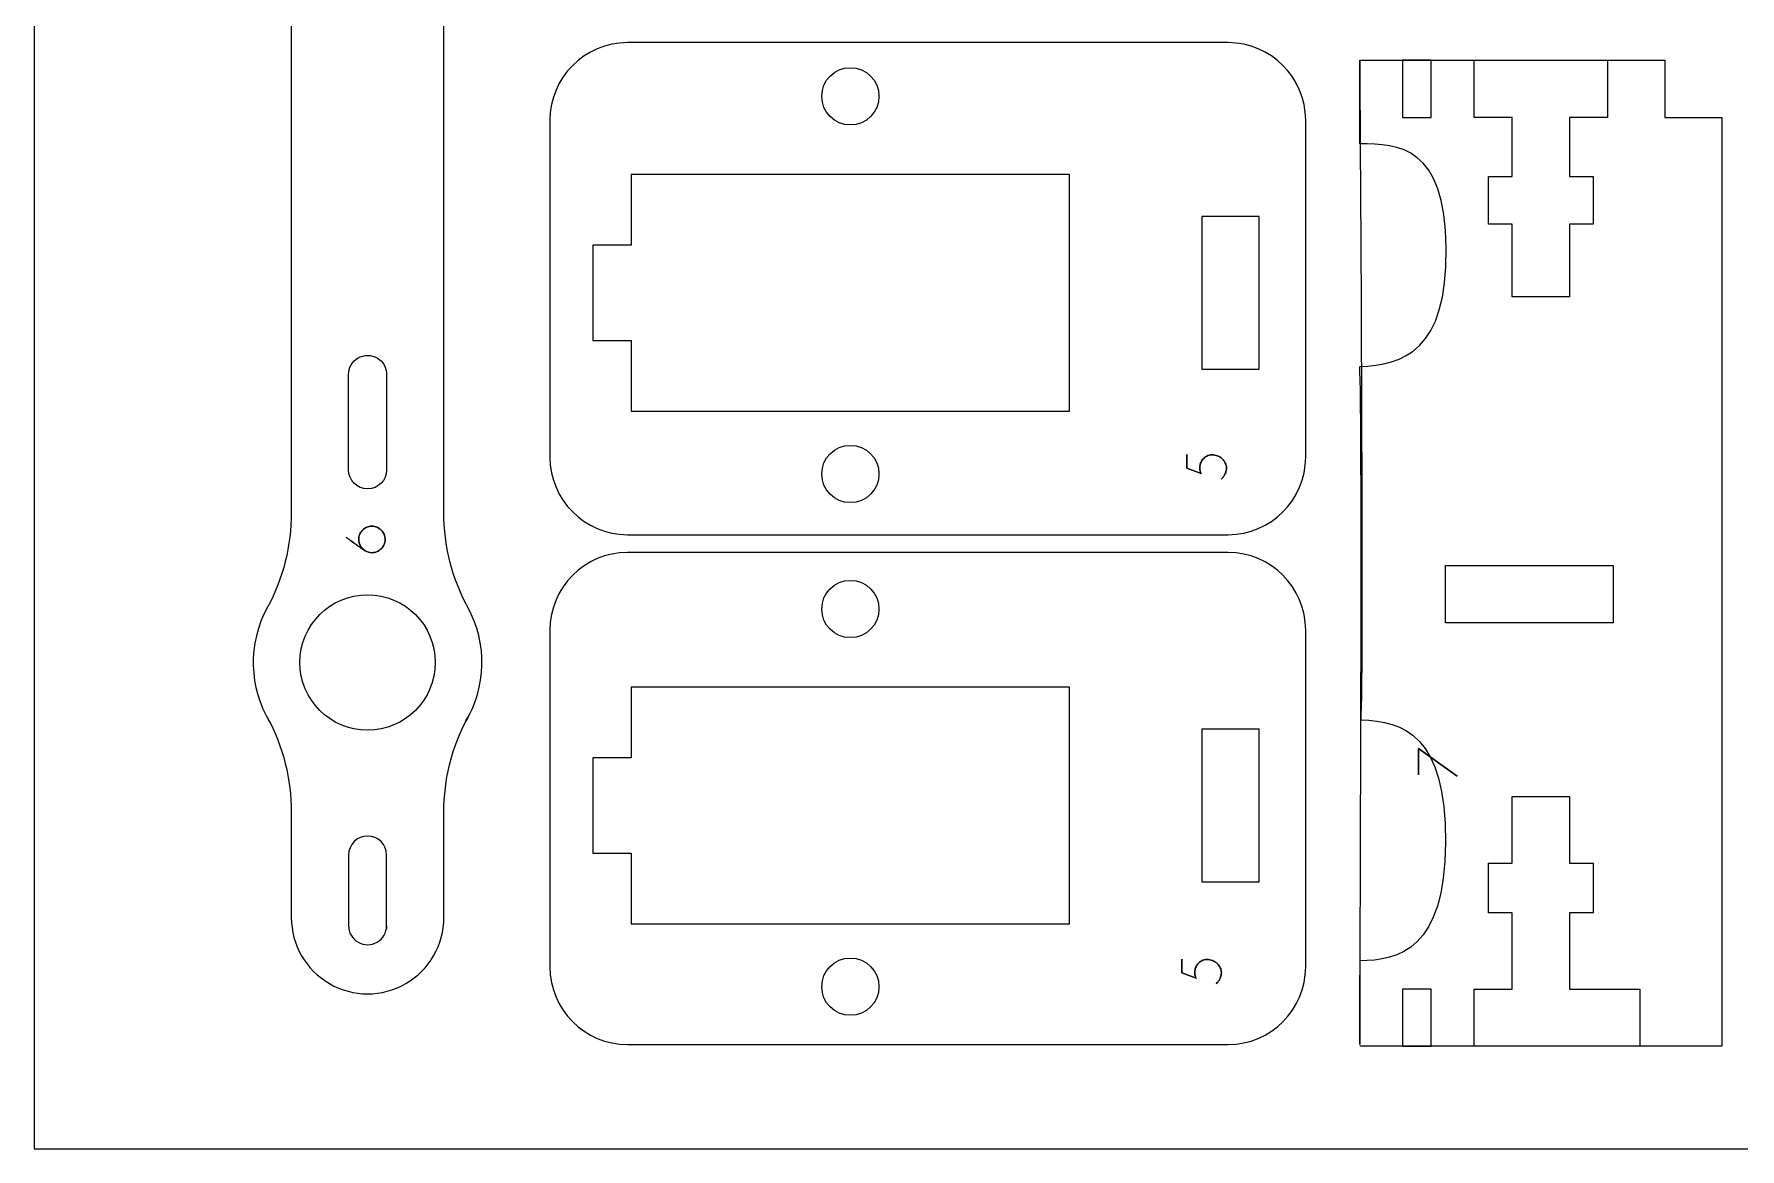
# Model space of a CAD drawing. Header units: centimetres. Extents: x -24 to 24.1, y -20.7 to 0.5.
# Drawn here: x -23.96 to -15.02, y -20.71 to -14.87 of the extents above; entities that cross this region are included whole.
import ezdxf

# ---------------------------------------------------------------- set-up
doc = ezdxf.new("R2010")
doc.units = ezdxf.units.CM
doc.header["$MEASUREMENT"] = 0
doc.layers.add('Layer 1', color=7, linetype='Continuous')

msp = doc.modelspace()

# ---------------------------------------------------------------- linework, layer by layer
at = {"layer": 'Layer 1', "color": 250, "lineweight": 9}
msp.add_lwpolyline([(-23.96322, -20.71493), (6.03678, -20.71493), (6.03678, -0.71493), (-23.96322, -0.71493), (-23.96322, -20.71493)], close=True, dxfattribs=at)
for points, knots in [([(-22.73915, -18.45532), (-22.73915, -18.45532), (-22.72627, -18.47762), (-22.72627, -18.47762), (-22.72627, -18.47762), (-22.83614, -18.29766), (-22.84595, -18.06739), (-22.73915, -17.87437), (-22.73915, -17.87437), (-22.65716, -17.72619), (-22.61415, -17.5496), (-22.61415, -17.38025), (-22.61415, -17.38025), (-22.61415, -17.38025), (-22.61415, -14.64493), (-22.61415, -14.64493), (-22.61415, -14.64493), (-22.61415, -14.50202), (-22.53791, -14.36997), (-22.41415, -14.29851), (-22.41415, -14.29851), (-22.29039, -14.22706), (-22.13791, -14.22706), (-22.01415, -14.29851), (-22.01415, -14.29851), (-21.89039, -14.36997), (-21.81415, -14.50202), (-21.81415, -14.64493), (-21.81415, -14.64493), (-21.81415, -14.64493), (-21.81415, -17.38025), (-21.81415, -17.38025), (-21.81415, -17.38025), (-21.81415, -17.5496), (-21.77114, -17.72619), (-21.68915, -17.87437), (-21.68915, -17.87437), (-21.58285, -18.06651), (-21.59207, -18.29553), (-21.70051, -18.47512), (-21.70051, -18.47512), (-21.70051, -18.47512), (-21.68915, -18.45532), (-21.68915, -18.45532), (-21.68915, -18.45532), (-21.77114, -18.6035), (-21.81415, -18.78009), (-21.81415, -18.94944), (-21.81415, -18.94944), (-21.81415, -18.94944), (-21.81415, -19.50218), (-21.81415, -19.50218), (-21.81415, -19.50218), (-21.81415, -19.64509), (-21.89039, -19.77714), (-22.01415, -19.8486), (-22.01415, -19.8486), (-22.13791, -19.92005), (-22.29039, -19.92005), (-22.41415, -19.8486), (-22.41415, -19.8486), (-22.53791, -19.77714), (-22.61415, -19.64509), (-22.61415, -19.50218), (-22.61415, -19.50218), (-22.61415, -19.50218), (-22.61415, -18.94944), (-22.61415, -18.94944), (-22.61415, -18.94944), (-22.61415, -18.78009), (-22.65716, -18.6035), (-22.73915, -18.45532)], [0, 0, 0, 0, 0.0526316, 0.0526316, 0.0526316, 0.0526316, 0.1052632, 0.1052632, 0.1052632, 0.1052632, 0.1578947, 0.1578947, 0.1578947, 0.1578947, 0.2105263, 0.2105263, 0.2105263, 0.2105263, 0.2631579, 0.2631579, 0.2631579, 0.2631579, 0.3157895, 0.3157895, 0.3157895, 0.3157895, 0.3684211, 0.3684211, 0.3684211, 0.3684211, 0.4210526, 0.4210526, 0.4210526, 0.4210526, 0.4736842, 0.4736842, 0.4736842, 0.4736842, 0.5263158, 0.5263158, 0.5263158, 0.5263158, 0.5789474, 0.5789474, 0.5789474, 0.5789474, 0.6315789, 0.6315789, 0.6315789, 0.6315789, 0.6842105, 0.6842105, 0.6842105, 0.6842105, 0.7368421, 0.7368421, 0.7368421, 0.7368421, 0.7894737, 0.7894737, 0.7894737, 0.7894737, 0.8421053, 0.8421053, 0.8421053, 0.8421053, 0.8947368, 0.8947368, 0.8947368, 0.8947368, 1, 1, 1, 1]), ([(-20.85126, -14.91511), (-20.85126, -14.91511), (-17.70075, -14.91511), (-17.70075, -14.91511), (-17.70075, -14.91511), (-17.47704, -14.91511), (-17.294, -15.09814), (-17.294, -15.32185), (-17.294, -15.32185), (-17.294, -15.32185), (-17.294, -17.0882), (-17.294, -17.0882), (-17.294, -17.0882), (-17.294, -17.31191), (-17.47704, -17.49494), (-17.70075, -17.49494), (-17.70075, -17.49494), (-17.70075, -17.49494), (-20.85126, -17.49494), (-20.85126, -17.49494), (-20.85126, -17.49494), (-21.07497, -17.49494), (-21.258, -17.31191), (-21.258, -17.0882), (-21.258, -17.0882), (-21.258, -17.0882), (-21.258, -15.32185), (-21.258, -15.32185), (-21.258, -15.32185), (-21.258, -15.09814), (-21.07497, -14.91511), (-20.85126, -14.91511)], [0, 0, 0, 0, 0.1111111, 0.1111111, 0.1111111, 0.1111111, 0.2222222, 0.2222222, 0.2222222, 0.2222222, 0.3333333, 0.3333333, 0.3333333, 0.3333333, 0.4444444, 0.4444444, 0.4444444, 0.4444444, 0.5555556, 0.5555556, 0.5555556, 0.5555556, 0.6666667, 0.6666667, 0.6666667, 0.6666667, 0.7777778, 0.7777778, 0.7777778, 0.7777778, 1, 1, 1, 1]), ([(-17.01052, -15.00715), (-17.01052, -15.00715), (-16.98877, -18.2871), (-17.0053, -18.46552), (-17.0053, -18.46552), (-16.78061, -18.47196), (-16.55794, -18.54645), (-16.56091, -19.10838), (-16.56091, -19.10838), (-16.56388, -19.67031), (-16.8045, -19.72646), (-17.01052, -19.72916), (-17.01052, -19.72916), (-17.01052, -19.72916), (-17.01052, -20.16715), (-17.01052, -20.16715), (-17.01052, -20.16715), (-17.01052, -20.16715), (-16.99399, -16.79131), (-17.01052, -16.61289), (-17.01052, -16.61289), (-16.78583, -16.60645), (-16.55037, -16.53237), (-16.55665, -15.99359), (-16.55665, -15.99359), (-16.56293, -15.45481), (-16.8045, -15.44784), (-17.01052, -15.44514), (-17.01052, -15.44514), (-17.01052, -15.44514), (-17.01052, -15.00715), (-17.01052, -15.00715), (-17.01052, -15.00715), (-17.01052, -15.00715), (-15.41053, -15.00715), (-15.41053, -15.00715), (-15.41053, -15.00715), (-15.41053, -15.00715), (-15.41053, -15.30715), (-15.41053, -15.30715), (-15.41053, -15.30715), (-15.41053, -15.30715), (-15.11052, -15.30715), (-15.11052, -15.30715), (-15.11052, -15.30715), (-15.11052, -15.30715), (-15.11052, -20.17715), (-15.11052, -20.17715), (-15.11052, -20.17715), (-15.11052, -20.17715), (-17.01052, -20.17715), (-17.01052, -20.17715)], [0, 0, 0, 0, 0.0714286, 0.0714286, 0.0714286, 0.0714286, 0.1428571, 0.1428571, 0.1428571, 0.1428571, 0.2142857, 0.2142857, 0.2142857, 0.2142857, 0.2857143, 0.2857143, 0.2857143, 0.2857143, 0.3571429, 0.3571429, 0.3571429, 0.3571429, 0.4285714, 0.4285714, 0.4285714, 0.4285714, 0.5, 0.5, 0.5, 0.5, 0.5714286, 0.5714286, 0.5714286, 0.5714286, 0.6428571, 0.6428571, 0.6428571, 0.6428571, 0.7142857, 0.7142857, 0.7142857, 0.7142857, 0.7857143, 0.7857143, 0.7857143, 0.7857143, 0.8571429, 0.8571429, 0.8571429, 0.8571429, 1, 1, 1, 1]), ([(-16.78583, -15.00715), (-16.78583, -15.00715), (-16.63583, -15.00715), (-16.63583, -15.00715), (-16.63583, -15.00715), (-16.63583, -15.00715), (-16.63583, -15.30715), (-16.63583, -15.30715), (-16.63583, -15.30715), (-16.63583, -15.30715), (-16.78583, -15.30715), (-16.78583, -15.30715), (-16.78583, -15.30715), (-16.78583, -15.30715), (-16.78583, -15.00715), (-16.78583, -15.00715)], [0, 0, 0, 0, 0.2, 0.2, 0.2, 0.2, 0.4, 0.4, 0.4, 0.4, 0.6, 0.6, 0.6, 0.6, 1, 1, 1, 1]), ([(-15.71052, -15.00715), (-15.71052, -15.00715), (-15.71052, -15.30715), (-15.71052, -15.30715), (-15.71052, -15.30715), (-15.71052, -15.30715), (-15.91052, -15.30715), (-15.91052, -15.30715), (-15.91052, -15.30715), (-15.91052, -15.30715), (-15.91052, -15.61715), (-15.91052, -15.61715), (-15.91052, -15.61715), (-15.91052, -15.61715), (-15.78552, -15.61715), (-15.78552, -15.61715), (-15.78552, -15.61715), (-15.78552, -15.61715), (-15.78552, -15.86715), (-15.78552, -15.86715), (-15.78552, -15.86715), (-15.78552, -15.86715), (-15.91052, -15.86715), (-15.91052, -15.86715), (-15.91052, -15.86715), (-15.91052, -15.86715), (-15.91052, -16.24715), (-15.91052, -16.24715), (-15.91052, -16.24715), (-15.91052, -16.24715), (-16.21052, -16.24715), (-16.21052, -16.24715), (-16.21052, -16.24715), (-16.21052, -16.24715), (-16.21052, -15.86715), (-16.21052, -15.86715), (-16.21052, -15.86715), (-16.21052, -15.86715), (-16.33552, -15.86715), (-16.33552, -15.86715), (-16.33552, -15.86715), (-16.33552, -15.86715), (-16.33552, -15.61715), (-16.33552, -15.61715), (-16.33552, -15.61715), (-16.33552, -15.61715), (-16.21052, -15.61715), (-16.21052, -15.61715), (-16.21052, -15.61715), (-16.21052, -15.61715), (-16.21052, -15.30715), (-16.21052, -15.30715), (-16.21052, -15.30715), (-16.21052, -15.30715), (-16.41052, -15.30715), (-16.41052, -15.30715), (-16.41052, -15.30715), (-16.41052, -15.30715), (-16.41052, -15.00715), (-16.41052, -15.00715)], [0, 0, 0, 0, 0.0625, 0.0625, 0.0625, 0.0625, 0.125, 0.125, 0.125, 0.125, 0.1875, 0.1875, 0.1875, 0.1875, 0.25, 0.25, 0.25, 0.25, 0.3125, 0.3125, 0.3125, 0.3125, 0.375, 0.375, 0.375, 0.375, 0.4375, 0.4375, 0.4375, 0.4375, 0.5, 0.5, 0.5, 0.5, 0.5625, 0.5625, 0.5625, 0.5625, 0.625, 0.625, 0.625, 0.625, 0.6875, 0.6875, 0.6875, 0.6875, 0.75, 0.75, 0.75, 0.75, 0.8125, 0.8125, 0.8125, 0.8125, 0.875, 0.875, 0.875, 0.875, 1, 1, 1, 1]), ([(-19.83212, -15.19666), (-19.83212, -15.27951), (-19.76497, -15.34666), (-19.68213, -15.34666), (-19.68213, -15.34666), (-19.59928, -15.34667), (-19.53213, -15.27951), (-19.53213, -15.19667), (-19.53213, -15.19667), (-19.53212, -15.11382), (-19.59928, -15.04667), (-19.68212, -15.04666), (-19.68212, -15.04666), (-19.76497, -15.04666), (-19.83212, -15.11382), (-19.83212, -15.19666)], [0, 0, 0, 0, 0.2, 0.2, 0.2, 0.2, 0.4, 0.4, 0.4, 0.4, 0.6, 0.6, 0.6, 0.6, 1, 1, 1, 1]), ([(-20.83212, -15.60665), (-20.83212, -15.60665), (-18.53212, -15.60665), (-18.53212, -15.60665), (-18.53212, -15.60665), (-18.53212, -15.60665), (-18.53212, -16.84665), (-18.53212, -16.84665), (-18.53212, -16.84665), (-18.53212, -16.84665), (-20.83212, -16.84665), (-20.83212, -16.84665), (-20.83212, -16.84665), (-20.83212, -16.84665), (-20.83212, -16.47666), (-20.83212, -16.47666), (-20.83212, -16.47666), (-20.83212, -16.47666), (-21.03213, -16.47666), (-21.03213, -16.47666), (-21.03213, -16.47666), (-21.03213, -16.47666), (-21.03213, -15.97666), (-21.03213, -15.97666), (-21.03213, -15.97666), (-21.03213, -15.97666), (-20.83212, -15.97666), (-20.83212, -15.97666), (-20.83212, -15.97666), (-20.83212, -15.97666), (-20.83212, -15.60665), (-20.83212, -15.60665)], [0, 0, 0, 0, 0.1111111, 0.1111111, 0.1111111, 0.1111111, 0.2222222, 0.2222222, 0.2222222, 0.2222222, 0.3333333, 0.3333333, 0.3333333, 0.3333333, 0.4444444, 0.4444444, 0.4444444, 0.4444444, 0.5555556, 0.5555556, 0.5555556, 0.5555556, 0.6666667, 0.6666667, 0.6666667, 0.6666667, 0.7777778, 0.7777778, 0.7777778, 0.7777778, 1, 1, 1, 1]), ([(-17.83857, -15.82666), (-17.83857, -15.82666), (-17.53856, -15.82666), (-17.53856, -15.82666), (-17.53856, -15.82666), (-17.53856, -15.82666), (-17.53856, -16.62666), (-17.53856, -16.62666), (-17.53856, -16.62666), (-17.53856, -16.62666), (-17.83857, -16.62666), (-17.83857, -16.62666), (-17.83857, -16.62666), (-17.83857, -16.62666), (-17.83857, -15.82666), (-17.83857, -15.82666)], [0, 0, 0, 0, 0.2, 0.2, 0.2, 0.2, 0.4, 0.4, 0.4, 0.4, 0.6, 0.6, 0.6, 0.6, 1, 1, 1, 1]), ([(-22.11415, -17.15485), (-22.11415, -17.15485), (-22.11415, -16.65485), (-22.11415, -16.65485), (-22.11415, -16.65485), (-22.11415, -16.61912), (-22.13321, -16.58611), (-22.16415, -16.56824), (-22.16415, -16.56824), (-22.19509, -16.55038), (-22.23321, -16.55038), (-22.26415, -16.56824), (-22.26415, -16.56824), (-22.29509, -16.58611), (-22.31415, -16.61912), (-22.31415, -16.65485), (-22.31415, -16.65485), (-22.31415, -16.65485), (-22.31415, -17.15485), (-22.31415, -17.15485), (-22.31415, -17.15485), (-22.31415, -17.21007), (-22.26938, -17.25484), (-22.21415, -17.25484), (-22.21415, -17.25484), (-22.15892, -17.25485), (-22.11415, -17.21007), (-22.11415, -17.15485)], [0, 0, 0, 0, 0.125, 0.125, 0.125, 0.125, 0.25, 0.25, 0.25, 0.25, 0.375, 0.375, 0.375, 0.375, 0.5, 0.5, 0.5, 0.5, 0.625, 0.625, 0.625, 0.625, 0.75, 0.75, 0.75, 0.75, 1, 1, 1, 1]), ([(-19.83212, -17.17665), (-19.83212, -17.25951), (-19.76497, -17.32666), (-19.68213, -17.32666), (-19.68213, -17.32666), (-19.59928, -17.32666), (-19.53213, -17.25951), (-19.53213, -17.17667), (-19.53213, -17.17667), (-19.53212, -17.09382), (-19.59928, -17.02667), (-19.68212, -17.02666), (-19.68212, -17.02666), (-19.76497, -17.02666), (-19.83212, -17.09382), (-19.83212, -17.17665)], [0, 0, 0, 0, 0.2, 0.2, 0.2, 0.2, 0.4, 0.4, 0.4, 0.4, 0.6, 0.6, 0.6, 0.6, 1, 1, 1, 1]), ([(-17.7373, -17.20391), (-17.73598, -17.20278), (-17.73387, -17.20071), (-17.73094, -17.1977), (-17.73094, -17.1977), (-17.72803, -17.19469), (-17.72502, -17.19079), (-17.72192, -17.18599), (-17.72192, -17.18599), (-17.71881, -17.18119), (-17.71604, -17.17541), (-17.71358, -17.16863), (-17.71358, -17.16863), (-17.71114, -17.16186), (-17.70983, -17.15396), (-17.70964, -17.14493), (-17.70964, -17.14493), (-17.70964, -17.1359), (-17.71161, -17.12729), (-17.71557, -17.1191), (-17.71557, -17.1191), (-17.71952, -17.11092), (-17.72498, -17.10363), (-17.73193, -17.09723), (-17.73193, -17.09723), (-17.7389, -17.09084), (-17.74699, -17.08576), (-17.75621, -17.08199), (-17.75621, -17.08199), (-17.76543, -17.07823), (-17.77521, -17.07635), (-17.78556, -17.07635), (-17.78556, -17.07635), (-17.79591, -17.07635), (-17.80503, -17.07856), (-17.81293, -17.08298), (-17.81293, -17.08298), (-17.82084, -17.0874), (-17.82746, -17.09281), (-17.83283, -17.09921), (-17.83283, -17.09921), (-17.83819, -17.1056), (-17.84219, -17.11238), (-17.84482, -17.11953), (-17.84482, -17.11953), (-17.84745, -17.12668), (-17.84878, -17.13298), (-17.84878, -17.13844), (-17.84878, -17.13844), (-17.84934, -17.14182), (-17.84944, -17.1454), (-17.84906, -17.14916), (-17.84906, -17.14916), (-17.84867, -17.15236), (-17.84801, -17.15612), (-17.84707, -17.16045), (-17.84707, -17.16045), (-17.84614, -17.16478), (-17.84463, -17.1692), (-17.84257, -17.17371), (-17.84257, -17.17371), (-17.84257, -17.17371), (-17.91764, -17.14549), (-17.91764, -17.14549), (-17.91764, -17.14549), (-17.91764, -17.14549), (-17.91764, -17.07437), (-17.91764, -17.07437), (-17.91764, -17.07437), (-17.91764, -17.07437), (-17.91764, -17.14549), (-17.91764, -17.14549), (-17.91764, -17.14549), (-17.91764, -17.14549), (-17.84257, -17.17371), (-17.84257, -17.17371), (-17.84257, -17.17371), (-17.84463, -17.1692), (-17.84614, -17.16478), (-17.84707, -17.16045), (-17.84707, -17.16045), (-17.84801, -17.15612), (-17.84867, -17.15236), (-17.84906, -17.14916), (-17.84906, -17.14916), (-17.84944, -17.1454), (-17.84934, -17.14182), (-17.84878, -17.13844), (-17.84878, -17.13844), (-17.84878, -17.13298), (-17.84745, -17.12668), (-17.84482, -17.11953), (-17.84482, -17.11953), (-17.84219, -17.11238), (-17.83819, -17.1056), (-17.83283, -17.09921), (-17.83283, -17.09921), (-17.82746, -17.09281), (-17.82084, -17.0874), (-17.81293, -17.08298), (-17.81293, -17.08298), (-17.80503, -17.07856), (-17.79591, -17.07635), (-17.78556, -17.07635), (-17.78556, -17.07635), (-17.77521, -17.07635), (-17.76543, -17.07823), (-17.75621, -17.08199), (-17.75621, -17.08199), (-17.74699, -17.08576), (-17.7389, -17.09084), (-17.73193, -17.09723), (-17.73193, -17.09723), (-17.72498, -17.10363), (-17.71952, -17.11092), (-17.71557, -17.1191), (-17.71557, -17.1191), (-17.71161, -17.12729), (-17.70964, -17.1359), (-17.70964, -17.14493), (-17.70964, -17.14493), (-17.70983, -17.15396), (-17.71114, -17.16186), (-17.71358, -17.16863), (-17.71358, -17.16863), (-17.71604, -17.17541), (-17.71881, -17.18119), (-17.72192, -17.18599), (-17.72192, -17.18599), (-17.72502, -17.19079), (-17.72803, -17.19469), (-17.73094, -17.1977), (-17.73094, -17.1977), (-17.73387, -17.20071), (-17.73598, -17.20278), (-17.7373, -17.20391)], [0, 0, 0, 0, 0.0285714, 0.0285714, 0.0285714, 0.0285714, 0.0571429, 0.0571429, 0.0571429, 0.0571429, 0.0857143, 0.0857143, 0.0857143, 0.0857143, 0.1142857, 0.1142857, 0.1142857, 0.1142857, 0.1428571, 0.1428571, 0.1428571, 0.1428571, 0.1714286, 0.1714286, 0.1714286, 0.1714286, 0.2, 0.2, 0.2, 0.2, 0.2285714, 0.2285714, 0.2285714, 0.2285714, 0.2571429, 0.2571429, 0.2571429, 0.2571429, 0.2857143, 0.2857143, 0.2857143, 0.2857143, 0.3142857, 0.3142857, 0.3142857, 0.3142857, 0.3428571, 0.3428571, 0.3428571, 0.3428571, 0.3714286, 0.3714286, 0.3714286, 0.3714286, 0.4, 0.4, 0.4, 0.4, 0.4285714, 0.4285714, 0.4285714, 0.4285714, 0.4571429, 0.4571429, 0.4571429, 0.4571429, 0.4857143, 0.4857143, 0.4857143, 0.4857143, 0.5142857, 0.5142857, 0.5142857, 0.5142857, 0.5428571, 0.5428571, 0.5428571, 0.5428571, 0.5714286, 0.5714286, 0.5714286, 0.5714286, 0.6, 0.6, 0.6, 0.6, 0.6285714, 0.6285714, 0.6285714, 0.6285714, 0.6571429, 0.6571429, 0.6571429, 0.6571429, 0.6857143, 0.6857143, 0.6857143, 0.6857143, 0.7142857, 0.7142857, 0.7142857, 0.7142857, 0.7428571, 0.7428571, 0.7428571, 0.7428571, 0.7714286, 0.7714286, 0.7714286, 0.7714286, 0.8, 0.8, 0.8, 0.8, 0.8285714, 0.8285714, 0.8285714, 0.8285714, 0.8571429, 0.8571429, 0.8571429, 0.8571429, 0.8857143, 0.8857143, 0.8857143, 0.8857143, 0.9142857, 0.9142857, 0.9142857, 0.9142857, 0.9428571, 0.9428571, 0.9428571, 0.9428571, 1, 1, 1, 1]), ([(-22.32632, -17.50941), (-22.30957, -17.52145), (-22.29433, -17.53237), (-22.2806, -17.54215), (-22.2806, -17.54215), (-22.27477, -17.54629), (-22.26893, -17.55043), (-22.2631, -17.55457), (-22.2631, -17.55457), (-22.25727, -17.55871), (-22.25191, -17.56252), (-22.24701, -17.566), (-22.24701, -17.566), (-22.24212, -17.56948), (-22.23794, -17.57244), (-22.23445, -17.57489), (-22.23445, -17.57489), (-22.23097, -17.57733), (-22.22858, -17.57893), (-22.22726, -17.57969), (-22.22726, -17.57969), (-22.21616, -17.58608), (-22.20421, -17.58928), (-22.19142, -17.58928), (-22.19142, -17.58928), (-22.18182, -17.58928), (-22.17284, -17.58745), (-22.16446, -17.58378), (-22.16446, -17.58378), (-22.15609, -17.58011), (-22.14875, -17.57517), (-22.14245, -17.56896), (-22.14245, -17.56896), (-22.13615, -17.56275), (-22.13116, -17.55546), (-22.12749, -17.54709), (-22.12749, -17.54709), (-22.12382, -17.53872), (-22.12199, -17.52973), (-22.12199, -17.52014), (-22.12199, -17.52014), (-22.12199, -17.51054), (-22.12382, -17.50151), (-22.12749, -17.49304), (-22.12749, -17.49304), (-22.13116, -17.48458), (-22.13615, -17.47719), (-22.14245, -17.47089), (-22.14245, -17.47089), (-22.14875, -17.46459), (-22.15609, -17.4596), (-22.16446, -17.45593), (-22.16446, -17.45593), (-22.17284, -17.45226), (-22.18182, -17.45043), (-22.19142, -17.45043), (-22.19142, -17.45043), (-22.20101, -17.45043), (-22.21, -17.45226), (-22.21837, -17.45593), (-22.21837, -17.45593), (-22.22674, -17.4596), (-22.23408, -17.46459), (-22.24038, -17.47089), (-22.24038, -17.47089), (-22.24668, -17.47719), (-22.25167, -17.48458), (-22.25534, -17.49304), (-22.25534, -17.49304), (-22.25901, -17.50151), (-22.26084, -17.51054), (-22.26084, -17.52014), (-22.26084, -17.52014), (-22.26084, -17.53256), (-22.25774, -17.54408), (-22.25153, -17.55471), (-22.25153, -17.55471), (-22.24532, -17.56534), (-22.23723, -17.57367), (-22.22726, -17.57969), (-22.22726, -17.57969), (-22.23723, -17.57367), (-22.24532, -17.56534), (-22.25153, -17.55471), (-22.25153, -17.55471), (-22.25774, -17.54408), (-22.26084, -17.53256), (-22.26084, -17.52014), (-22.26084, -17.52014), (-22.26084, -17.51054), (-22.25901, -17.50151), (-22.25534, -17.49304), (-22.25534, -17.49304), (-22.25167, -17.48458), (-22.24668, -17.47719), (-22.24038, -17.47089), (-22.24038, -17.47089), (-22.23408, -17.46459), (-22.22674, -17.4596), (-22.21837, -17.45593), (-22.21837, -17.45593), (-22.21, -17.45226), (-22.20101, -17.45043), (-22.19142, -17.45043), (-22.19142, -17.45043), (-22.18182, -17.45043), (-22.17284, -17.45226), (-22.16446, -17.45593), (-22.16446, -17.45593), (-22.15609, -17.4596), (-22.14875, -17.46459), (-22.14245, -17.47089), (-22.14245, -17.47089), (-22.13615, -17.47719), (-22.13116, -17.48458), (-22.12749, -17.49304), (-22.12749, -17.49304), (-22.12382, -17.50151), (-22.12199, -17.51054), (-22.12199, -17.52014), (-22.12199, -17.52014), (-22.12199, -17.52973), (-22.12382, -17.53872), (-22.12749, -17.54709), (-22.12749, -17.54709), (-22.13116, -17.55546), (-22.13615, -17.56275), (-22.14245, -17.56896), (-22.14245, -17.56896), (-22.14875, -17.57517), (-22.15609, -17.58011), (-22.16446, -17.58378), (-22.16446, -17.58378), (-22.17284, -17.58745), (-22.18182, -17.58928), (-22.19142, -17.58928), (-22.19142, -17.58928), (-22.20421, -17.58928), (-22.21616, -17.58608), (-22.22726, -17.57969), (-22.22726, -17.57969), (-22.22858, -17.57893), (-22.23097, -17.57733), (-22.23445, -17.57489), (-22.23445, -17.57489), (-22.23794, -17.57244), (-22.24212, -17.56948), (-22.24701, -17.566), (-22.24701, -17.566), (-22.25191, -17.56252), (-22.25727, -17.55871), (-22.2631, -17.55457), (-22.2631, -17.55457), (-22.26893, -17.55043), (-22.27477, -17.54629), (-22.2806, -17.54215), (-22.2806, -17.54215), (-22.29433, -17.53237), (-22.30957, -17.52145), (-22.32632, -17.50941)], [0, 0, 0, 0, 0.0243902, 0.0243902, 0.0243902, 0.0243902, 0.0487805, 0.0487805, 0.0487805, 0.0487805, 0.0731707, 0.0731707, 0.0731707, 0.0731707, 0.097561, 0.097561, 0.097561, 0.097561, 0.1219512, 0.1219512, 0.1219512, 0.1219512, 0.1463415, 0.1463415, 0.1463415, 0.1463415, 0.1707317, 0.1707317, 0.1707317, 0.1707317, 0.195122, 0.195122, 0.195122, 0.195122, 0.2195122, 0.2195122, 0.2195122, 0.2195122, 0.2439024, 0.2439024, 0.2439024, 0.2439024, 0.2682927, 0.2682927, 0.2682927, 0.2682927, 0.2926829, 0.2926829, 0.2926829, 0.2926829, 0.3170732, 0.3170732, 0.3170732, 0.3170732, 0.3414634, 0.3414634, 0.3414634, 0.3414634, 0.3658537, 0.3658537, 0.3658537, 0.3658537, 0.3902439, 0.3902439, 0.3902439, 0.3902439, 0.4146341, 0.4146341, 0.4146341, 0.4146341, 0.4390244, 0.4390244, 0.4390244, 0.4390244, 0.4634146, 0.4634146, 0.4634146, 0.4634146, 0.4878049, 0.4878049, 0.4878049, 0.4878049, 0.5121951, 0.5121951, 0.5121951, 0.5121951, 0.5365854, 0.5365854, 0.5365854, 0.5365854, 0.5609756, 0.5609756, 0.5609756, 0.5609756, 0.5853659, 0.5853659, 0.5853659, 0.5853659, 0.6097561, 0.6097561, 0.6097561, 0.6097561, 0.6341463, 0.6341463, 0.6341463, 0.6341463, 0.6585366, 0.6585366, 0.6585366, 0.6585366, 0.6829268, 0.6829268, 0.6829268, 0.6829268, 0.7073171, 0.7073171, 0.7073171, 0.7073171, 0.7317073, 0.7317073, 0.7317073, 0.7317073, 0.7560976, 0.7560976, 0.7560976, 0.7560976, 0.7804878, 0.7804878, 0.7804878, 0.7804878, 0.804878, 0.804878, 0.804878, 0.804878, 0.8292683, 0.8292683, 0.8292683, 0.8292683, 0.8536585, 0.8536585, 0.8536585, 0.8536585, 0.8780488, 0.8780488, 0.8780488, 0.8780488, 0.902439, 0.902439, 0.902439, 0.902439, 0.9268293, 0.9268293, 0.9268293, 0.9268293, 0.9512195, 0.9512195, 0.9512195, 0.9512195, 1, 1, 1, 1]), ([(-20.85126, -17.58794), (-20.85126, -17.58794), (-17.70075, -17.58794), (-17.70075, -17.58794), (-17.70075, -17.58794), (-17.47704, -17.58794), (-17.294, -17.77097), (-17.294, -17.99468), (-17.294, -17.99468), (-17.294, -17.99468), (-17.294, -19.76103), (-17.294, -19.76103), (-17.294, -19.76103), (-17.294, -19.98474), (-17.47704, -20.16777), (-17.70075, -20.16777), (-17.70075, -20.16777), (-17.70075, -20.16777), (-20.85126, -20.16777), (-20.85126, -20.16777), (-20.85126, -20.16777), (-21.07497, -20.16777), (-21.258, -19.98474), (-21.258, -19.76103), (-21.258, -19.76103), (-21.258, -19.76103), (-21.258, -17.99468), (-21.258, -17.99468), (-21.258, -17.99468), (-21.258, -17.77097), (-21.07497, -17.58794), (-20.85126, -17.58794)], [0, 0, 0, 0, 0.1111111, 0.1111111, 0.1111111, 0.1111111, 0.2222222, 0.2222222, 0.2222222, 0.2222222, 0.3333333, 0.3333333, 0.3333333, 0.3333333, 0.4444444, 0.4444444, 0.4444444, 0.4444444, 0.5555556, 0.5555556, 0.5555556, 0.5555556, 0.6666667, 0.6666667, 0.6666667, 0.6666667, 0.7777778, 0.7777778, 0.7777778, 0.7777778, 1, 1, 1, 1]), ([(-16.56051, -17.65715), (-16.56051, -17.65715), (-16.56051, -17.95715), (-16.56051, -17.95715), (-16.56051, -17.95715), (-16.56051, -17.95715), (-15.68052, -17.95715), (-15.68052, -17.95715), (-15.68052, -17.95715), (-15.68052, -17.95715), (-15.68052, -17.65715), (-15.68052, -17.65715), (-15.68052, -17.65715), (-15.68052, -17.65715), (-16.56051, -17.65715), (-16.56051, -17.65715)], [0, 0, 0, 0, 0.2, 0.2, 0.2, 0.2, 0.4, 0.4, 0.4, 0.4, 0.6, 0.6, 0.6, 0.6, 1, 1, 1, 1]), ([(-19.83212, -17.88457), (-19.83212, -17.96742), (-19.76497, -18.03457), (-19.68213, -18.03457), (-19.68213, -18.03457), (-19.59928, -18.03458), (-19.53213, -17.96742), (-19.53213, -17.88458), (-19.53213, -17.88458), (-19.53212, -17.80173), (-19.59928, -17.73458), (-19.68212, -17.73457), (-19.68212, -17.73457), (-19.76497, -17.73457), (-19.83212, -17.80173), (-19.83212, -17.88457)], [0, 0, 0, 0, 0.2, 0.2, 0.2, 0.2, 0.4, 0.4, 0.4, 0.4, 0.6, 0.6, 0.6, 0.6, 1, 1, 1, 1]), ([(-22.21415, -18.51984), (-22.0181, -18.51984), (-21.85915, -18.3609), (-21.85915, -18.16485), (-21.85915, -18.16485), (-21.85915, -17.96879), (-22.01809, -17.80985), (-22.21415, -17.80985), (-22.21415, -17.80985), (-22.41021, -17.80984), (-22.56915, -17.96879), (-22.56915, -18.16484), (-22.56915, -18.16484), (-22.56915, -18.3609), (-22.41021, -18.51984), (-22.21415, -18.51984)], [0, 0, 0, 0, 0.2, 0.2, 0.2, 0.2, 0.4, 0.4, 0.4, 0.4, 0.6, 0.6, 0.6, 0.6, 1, 1, 1, 1]), ([(-20.83212, -18.29456), (-20.83212, -18.29456), (-18.53212, -18.29456), (-18.53212, -18.29456), (-18.53212, -18.29456), (-18.53212, -18.29456), (-18.53212, -19.53456), (-18.53212, -19.53456), (-18.53212, -19.53456), (-18.53212, -19.53456), (-20.83212, -19.53456), (-20.83212, -19.53456), (-20.83212, -19.53456), (-20.83212, -19.53456), (-20.83212, -19.16457), (-20.83212, -19.16457), (-20.83212, -19.16457), (-20.83212, -19.16457), (-21.03213, -19.16457), (-21.03213, -19.16457), (-21.03213, -19.16457), (-21.03213, -19.16457), (-21.03213, -18.66457), (-21.03213, -18.66457), (-21.03213, -18.66457), (-21.03213, -18.66457), (-20.83212, -18.66457), (-20.83212, -18.66457), (-20.83212, -18.66457), (-20.83212, -18.66457), (-20.83212, -18.29456), (-20.83212, -18.29456)], [0, 0, 0, 0, 0.1111111, 0.1111111, 0.1111111, 0.1111111, 0.2222222, 0.2222222, 0.2222222, 0.2222222, 0.3333333, 0.3333333, 0.3333333, 0.3333333, 0.4444444, 0.4444444, 0.4444444, 0.4444444, 0.5555556, 0.5555556, 0.5555556, 0.5555556, 0.6666667, 0.6666667, 0.6666667, 0.6666667, 0.7777778, 0.7777778, 0.7777778, 0.7777778, 1, 1, 1, 1]), ([(-17.83857, -18.51457), (-17.83857, -18.51457), (-17.53856, -18.51457), (-17.53856, -18.51457), (-17.53856, -18.51457), (-17.53856, -18.51457), (-17.53856, -19.31457), (-17.53856, -19.31457), (-17.53856, -19.31457), (-17.53856, -19.31457), (-17.83857, -19.31457), (-17.83857, -19.31457), (-17.83857, -19.31457), (-17.83857, -19.31457), (-17.83857, -18.51457), (-17.83857, -18.51457)], [0, 0, 0, 0, 0.2, 0.2, 0.2, 0.2, 0.4, 0.4, 0.4, 0.4, 0.6, 0.6, 0.6, 0.6, 1, 1, 1, 1]), ([(-16.70223, -18.61635), (-16.70223, -18.61635), (-16.49903, -18.76169), (-16.49903, -18.76169), (-16.49903, -18.76169), (-16.49903, -18.76169), (-16.70223, -18.61635), (-16.70223, -18.61635), (-16.70223, -18.61635), (-16.70223, -18.61635), (-16.70223, -18.75407), (-16.70223, -18.75407), (-16.70223, -18.75407), (-16.70223, -18.75407), (-16.70223, -18.61635), (-16.70223, -18.61635)], [0, 0, 0, 0, 0.2, 0.2, 0.2, 0.2, 0.4, 0.4, 0.4, 0.4, 0.6, 0.6, 0.6, 0.6, 1, 1, 1, 1]), ([(-16.41052, -20.17715), (-16.41052, -20.17715), (-16.41052, -19.87715), (-16.41052, -19.87715), (-16.41052, -19.87715), (-16.41052, -19.87715), (-16.21052, -19.87715), (-16.21052, -19.87715), (-16.21052, -19.87715), (-16.21052, -19.87715), (-16.21052, -19.47715), (-16.21052, -19.47715), (-16.21052, -19.47715), (-16.21052, -19.47715), (-16.33552, -19.47715), (-16.33552, -19.47715), (-16.33552, -19.47715), (-16.33552, -19.47715), (-16.33552, -19.46715), (-16.33552, -19.46715), (-16.33552, -19.46715), (-16.33552, -19.46715), (-16.33552, -19.21715), (-16.33552, -19.21715), (-16.33552, -19.21715), (-16.33552, -19.21715), (-16.21052, -19.21715), (-16.21052, -19.21715), (-16.21052, -19.21715), (-16.21052, -19.21715), (-16.21052, -18.86715), (-16.21052, -18.86715), (-16.21052, -18.86715), (-16.21052, -18.86715), (-15.91052, -18.86715), (-15.91052, -18.86715), (-15.91052, -18.86715), (-15.91052, -18.86715), (-15.91052, -19.21715), (-15.91052, -19.21715), (-15.91052, -19.21715), (-15.91052, -19.21715), (-15.78552, -19.21715), (-15.78552, -19.21715), (-15.78552, -19.21715), (-15.78552, -19.21715), (-15.78552, -19.46715), (-15.78552, -19.46715), (-15.78552, -19.46715), (-15.78552, -19.46715), (-15.78552, -19.47715), (-15.78552, -19.47715), (-15.78552, -19.47715), (-15.78552, -19.47715), (-15.91052, -19.47715), (-15.91052, -19.47715), (-15.91052, -19.47715), (-15.91052, -19.47715), (-15.91052, -19.87715), (-15.91052, -19.87715), (-15.91052, -19.87715), (-15.91052, -19.87715), (-15.54052, -19.87715), (-15.54052, -19.87715), (-15.54052, -19.87715), (-15.54052, -19.87715), (-15.54052, -20.17715), (-15.54052, -20.17715)], [0, 0, 0, 0, 0.0555556, 0.0555556, 0.0555556, 0.0555556, 0.1111111, 0.1111111, 0.1111111, 0.1111111, 0.1666667, 0.1666667, 0.1666667, 0.1666667, 0.2222222, 0.2222222, 0.2222222, 0.2222222, 0.2777778, 0.2777778, 0.2777778, 0.2777778, 0.3333333, 0.3333333, 0.3333333, 0.3333333, 0.3888889, 0.3888889, 0.3888889, 0.3888889, 0.4444444, 0.4444444, 0.4444444, 0.4444444, 0.5, 0.5, 0.5, 0.5, 0.5555556, 0.5555556, 0.5555556, 0.5555556, 0.6111111, 0.6111111, 0.6111111, 0.6111111, 0.6666667, 0.6666667, 0.6666667, 0.6666667, 0.7222222, 0.7222222, 0.7222222, 0.7222222, 0.7777778, 0.7777778, 0.7777778, 0.7777778, 0.8333333, 0.8333333, 0.8333333, 0.8333333, 0.8888889, 0.8888889, 0.8888889, 0.8888889, 1, 1, 1, 1]), ([(-22.11415, -19.56293), (-22.11415, -19.56293), (-22.11415, -19.54484), (-22.11415, -19.54484), (-22.11415, -19.54484), (-22.11415, -19.58057), (-22.13321, -19.61358), (-22.16415, -19.63145), (-22.16415, -19.63145), (-22.19509, -19.64931), (-22.23321, -19.64931), (-22.26415, -19.63145), (-22.26415, -19.63145), (-22.29509, -19.61358), (-22.31415, -19.58057), (-22.31415, -19.54484), (-22.31415, -19.54484), (-22.31415, -19.54484), (-22.31415, -19.17484), (-22.31415, -19.17484), (-22.31415, -19.17484), (-22.31415, -19.11962), (-22.26938, -19.07485), (-22.21415, -19.07485), (-22.21415, -19.07485), (-22.15892, -19.07484), (-22.11415, -19.11962), (-22.11415, -19.17484), (-22.11415, -19.17484), (-22.11415, -19.17484), (-22.11415, -19.56293), (-22.11415, -19.56293)], [0, 0, 0, 0, 0.1111111, 0.1111111, 0.1111111, 0.1111111, 0.2222222, 0.2222222, 0.2222222, 0.2222222, 0.3333333, 0.3333333, 0.3333333, 0.3333333, 0.4444444, 0.4444444, 0.4444444, 0.4444444, 0.5555556, 0.5555556, 0.5555556, 0.5555556, 0.6666667, 0.6666667, 0.6666667, 0.6666667, 0.7777778, 0.7777778, 0.7777778, 0.7777778, 1, 1, 1, 1]), ([(-19.83212, -19.86456), (-19.83212, -19.94742), (-19.76497, -20.01457), (-19.68213, -20.01457), (-19.68213, -20.01457), (-19.59928, -20.01457), (-19.53213, -19.94742), (-19.53213, -19.86458), (-19.53213, -19.86458), (-19.53212, -19.78173), (-19.59928, -19.71458), (-19.68212, -19.71457), (-19.68212, -19.71457), (-19.76497, -19.71457), (-19.83212, -19.78173), (-19.83212, -19.86456)], [0, 0, 0, 0, 0.2, 0.2, 0.2, 0.2, 0.4, 0.4, 0.4, 0.4, 0.6, 0.6, 0.6, 0.6, 1, 1, 1, 1]), ([(-17.76376, -19.84974), (-17.76243, -19.84861), (-17.76033, -19.84654), (-17.75741, -19.84353), (-17.75741, -19.84353), (-17.75449, -19.84052), (-17.75148, -19.83662), (-17.74838, -19.83182), (-17.74838, -19.83182), (-17.74527, -19.82702), (-17.7425, -19.82124), (-17.74005, -19.81446), (-17.74005, -19.81446), (-17.73761, -19.80769), (-17.73629, -19.79979), (-17.7361, -19.79076), (-17.7361, -19.79076), (-17.7361, -19.78173), (-17.73807, -19.77312), (-17.74203, -19.76493), (-17.74203, -19.76493), (-17.74598, -19.75675), (-17.75144, -19.74946), (-17.75839, -19.74306), (-17.75839, -19.74306), (-17.76536, -19.73667), (-17.77345, -19.73159), (-17.78267, -19.72782), (-17.78267, -19.72782), (-17.79189, -19.72406), (-17.80167, -19.72218), (-17.81202, -19.72218), (-17.81202, -19.72218), (-17.82237, -19.72218), (-17.83149, -19.72439), (-17.83938, -19.72881), (-17.83938, -19.72881), (-17.8473, -19.73323), (-17.85393, -19.73864), (-17.85929, -19.74504), (-17.85929, -19.74504), (-17.86465, -19.75143), (-17.86865, -19.75821), (-17.87129, -19.76536), (-17.87129, -19.76536), (-17.87391, -19.77251), (-17.87523, -19.77881), (-17.87523, -19.78427), (-17.87523, -19.78427), (-17.87579, -19.78765), (-17.8759, -19.79123), (-17.87551, -19.79499), (-17.87551, -19.79499), (-17.87513, -19.79819), (-17.87448, -19.80195), (-17.87354, -19.80628), (-17.87354, -19.80628), (-17.8726, -19.81061), (-17.8711, -19.81503), (-17.86903, -19.81954), (-17.86903, -19.81954), (-17.86903, -19.81954), (-17.9441, -19.79132), (-17.9441, -19.79132), (-17.9441, -19.79132), (-17.9441, -19.79132), (-17.9441, -19.7202), (-17.9441, -19.7202), (-17.9441, -19.7202), (-17.9441, -19.7202), (-17.9441, -19.79132), (-17.9441, -19.79132), (-17.9441, -19.79132), (-17.9441, -19.79132), (-17.86903, -19.81954), (-17.86903, -19.81954), (-17.86903, -19.81954), (-17.8711, -19.81503), (-17.8726, -19.81061), (-17.87354, -19.80628), (-17.87354, -19.80628), (-17.87448, -19.80195), (-17.87513, -19.79819), (-17.87551, -19.79499), (-17.87551, -19.79499), (-17.8759, -19.79123), (-17.87579, -19.78765), (-17.87523, -19.78427), (-17.87523, -19.78427), (-17.87523, -19.77881), (-17.87391, -19.77251), (-17.87129, -19.76536), (-17.87129, -19.76536), (-17.86865, -19.75821), (-17.86465, -19.75143), (-17.85929, -19.74504), (-17.85929, -19.74504), (-17.85393, -19.73864), (-17.8473, -19.73323), (-17.83938, -19.72881), (-17.83938, -19.72881), (-17.83149, -19.72439), (-17.82237, -19.72218), (-17.81202, -19.72218), (-17.81202, -19.72218), (-17.80167, -19.72218), (-17.79189, -19.72406), (-17.78267, -19.72782), (-17.78267, -19.72782), (-17.77345, -19.73159), (-17.76536, -19.73667), (-17.75839, -19.74306), (-17.75839, -19.74306), (-17.75144, -19.74946), (-17.74598, -19.75675), (-17.74203, -19.76493), (-17.74203, -19.76493), (-17.73807, -19.77312), (-17.7361, -19.78173), (-17.7361, -19.79076), (-17.7361, -19.79076), (-17.73629, -19.79979), (-17.73761, -19.80769), (-17.74005, -19.81446), (-17.74005, -19.81446), (-17.7425, -19.82124), (-17.74527, -19.82702), (-17.74838, -19.83182), (-17.74838, -19.83182), (-17.75148, -19.83662), (-17.75449, -19.84052), (-17.75741, -19.84353), (-17.75741, -19.84353), (-17.76033, -19.84654), (-17.76243, -19.84861), (-17.76376, -19.84974)], [0, 0, 0, 0, 0.0285714, 0.0285714, 0.0285714, 0.0285714, 0.0571429, 0.0571429, 0.0571429, 0.0571429, 0.0857143, 0.0857143, 0.0857143, 0.0857143, 0.1142857, 0.1142857, 0.1142857, 0.1142857, 0.1428571, 0.1428571, 0.1428571, 0.1428571, 0.1714286, 0.1714286, 0.1714286, 0.1714286, 0.2, 0.2, 0.2, 0.2, 0.2285714, 0.2285714, 0.2285714, 0.2285714, 0.2571429, 0.2571429, 0.2571429, 0.2571429, 0.2857143, 0.2857143, 0.2857143, 0.2857143, 0.3142857, 0.3142857, 0.3142857, 0.3142857, 0.3428571, 0.3428571, 0.3428571, 0.3428571, 0.3714286, 0.3714286, 0.3714286, 0.3714286, 0.4, 0.4, 0.4, 0.4, 0.4285714, 0.4285714, 0.4285714, 0.4285714, 0.4571429, 0.4571429, 0.4571429, 0.4571429, 0.4857143, 0.4857143, 0.4857143, 0.4857143, 0.5142857, 0.5142857, 0.5142857, 0.5142857, 0.5428571, 0.5428571, 0.5428571, 0.5428571, 0.5714286, 0.5714286, 0.5714286, 0.5714286, 0.6, 0.6, 0.6, 0.6, 0.6285714, 0.6285714, 0.6285714, 0.6285714, 0.6571429, 0.6571429, 0.6571429, 0.6571429, 0.6857143, 0.6857143, 0.6857143, 0.6857143, 0.7142857, 0.7142857, 0.7142857, 0.7142857, 0.7428571, 0.7428571, 0.7428571, 0.7428571, 0.7714286, 0.7714286, 0.7714286, 0.7714286, 0.8, 0.8, 0.8, 0.8, 0.8285714, 0.8285714, 0.8285714, 0.8285714, 0.8571429, 0.8571429, 0.8571429, 0.8571429, 0.8857143, 0.8857143, 0.8857143, 0.8857143, 0.9142857, 0.9142857, 0.9142857, 0.9142857, 0.9428571, 0.9428571, 0.9428571, 0.9428571, 1, 1, 1, 1]), ([(-16.78583, -19.87715), (-16.78583, -19.87715), (-16.63583, -19.87715), (-16.63583, -19.87715), (-16.63583, -19.87715), (-16.63583, -19.87715), (-16.63583, -20.17715), (-16.63583, -20.17715), (-16.63583, -20.17715), (-16.63583, -20.17715), (-16.78583, -20.17715), (-16.78583, -20.17715), (-16.78583, -20.17715), (-16.78583, -20.17715), (-16.78583, -19.87715), (-16.78583, -19.87715)], [0, 0, 0, 0, 0.2, 0.2, 0.2, 0.2, 0.4, 0.4, 0.4, 0.4, 0.6, 0.6, 0.6, 0.6, 1, 1, 1, 1])]:
    msp.add_open_spline(points, degree=3, knots=knots, dxfattribs=at)

doc.saveas('drawing.dxf')
